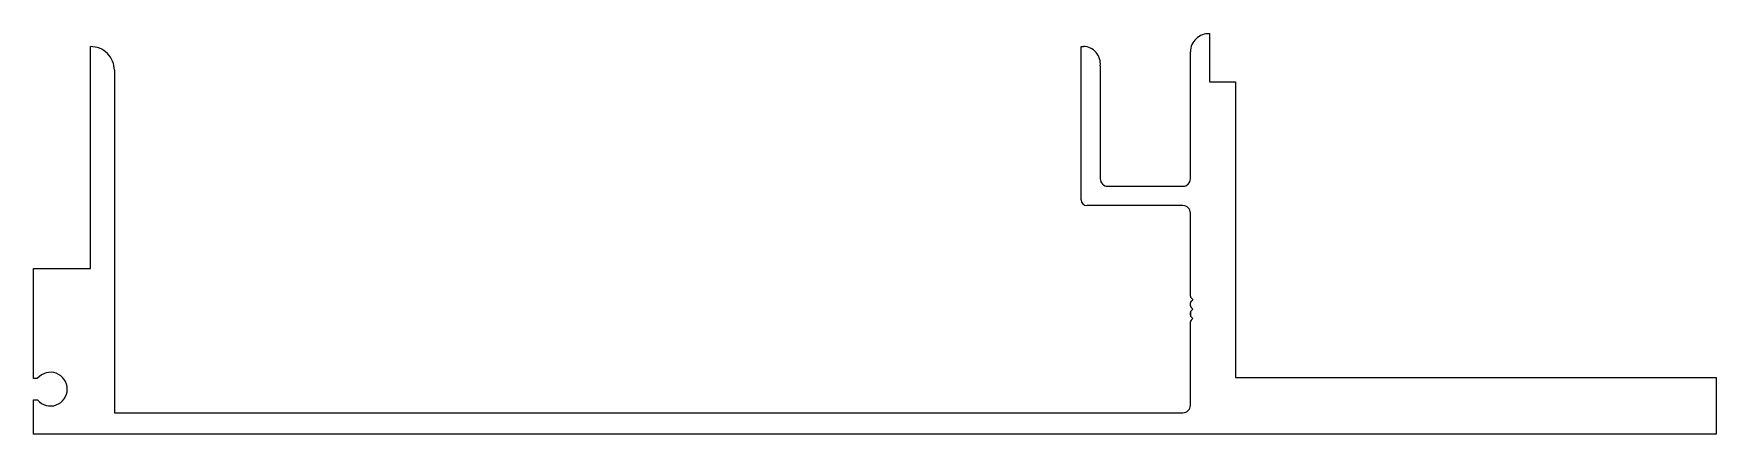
# Model space of a CAD drawing. Extents: x -89 to 89, y 1 to 43.
import ezdxf

# ---------------------------------------------------------------- set-up
doc = ezdxf.new("R2010")
doc.units = 0
doc.layers.add('1', color=7, linetype='CONTINUOUS')

msp = doc.modelspace()

# ---------------------------------------------------------------- linework, layer by layer
at = {"layer": '1', "color": 7, "linetype": 'CONTINUOUS'}
for p, q in [((35.26, 43.26), (35.26, 43.26)), ((35.26, 43.26), (35.26, 38.18)), ((-83, 18.44), (-83, 41.89)), ((-83, 41.89), (-83, 41.89)), ((21.67, 25.71), (21.67, 41.89)), ((21.67, 41.89), (21.93, 41.89)), ((33.23, 27.93), (33.23, 41.35)), ((-80.46, 39.39), (-80.46, 3.22)), ((23.7, 39.86), (23.7, 27.93)), ((35.26, 38.18), (38, 38.18)), ((38, 38.18), (38, 6.94)), ((24.49, 27.14), (32.44, 27.14)), ((32.44, 25.1), (22.28, 25.1)), ((33.23, 16.15), (33.23, 24.31)), ((-89, 6.85), (-89, 18.44)), ((-89, 18.44), (-83, 18.44)), ((33.23, 15.52), (33.23, 16.79)), ((33.23, 14.52), (33.23, 14.81)), ((33.47, 15.17), (33.3, 15.34)), ((33.3, 14.99), (33.47, 15.16)), ((33.47, 14.17), (33.3, 14.34)), ((33.23, 13.52), (33.23, 13.81)), ((33.23, 13.81), (33.23, 13.52)), ((33.23, 13.52), (33.23, 13.81)), ((33.23, 13.81), (33.23, 13.52)), ((33.23, 13.52), (33.23, 13.81)), ((33.23, 12.06), (33.23, 12.81)), ((33.23, 12.81), (33.23, 12.81)), ((33.3, 13.99), (33.47, 14.16)), ((33.47, 13.17), (33.3, 13.34)), ((33.3, 12.99), (33.47, 13.16)), ((33.23, 4.01), (33.23, 12.06)), ((-88.58, 6.85), (-89, 6.85)), ((38, 6.94), (38, 6.94)), ((38, 6.94), (88.8, 6.94)), ((88.8, 6.94), (88.8, 0.94)), ((-89, 0.94), (-89, 4.57)), ((-89, 4.57), (-88.58, 4.57)), ((33.23, 4.01), (33.23, 4.01)), ((33.23, 4.01), (33.23, 4.01)), ((33.23, 4.01), (33.23, 4.01)), ((-80.46, 3.22), (32.44, 3.22)), ((88.8, 0.94), (-89, 0.94))]:
    msp.add_line(p, q, dxfattribs=at)
for centre, radius, start, end in [((35.15, 41.33), 1.92, 86.9077, 179.4864), ((-82.96, 39.39), 2.5, 0.0045, 90.8418), ((21.89, 40.07), 1.83, 353.5988, 88.765), ((24.49, 27.93), 0.79, 180, 270), ((32.44, 27.93), 0.79, 270, 0), ((22.28, 25.71), 0.61, 180, 269.9999), ((32.44, 24.31), 0.79, 360, 90), ((33.48, 15.52), 0.25, 180, 225), ((33.48, 14.81), 0.25, 135, 180), ((33.48, 14.52), 0.25, 180, 225), ((33.47, 15.16), 0.008, 315, 45), ((33.48, 13.81), 0.25, 135, 180), ((33.48, 13.52), 0.25, 180, 225), ((33.48, 12.81), 0.25, 135, 180), ((33.47, 14.16), 0.008, 315, 45), ((33.47, 13.16), 0.008, 315, 45), ((-87.22, 5.71), 1.78, 220.0053, 139.9947), ((32.44, 4.01), 0.79, 270, 0)]:
    msp.add_arc(centre, radius, start, end, dxfattribs=at)

doc.saveas('drawing.dxf')
